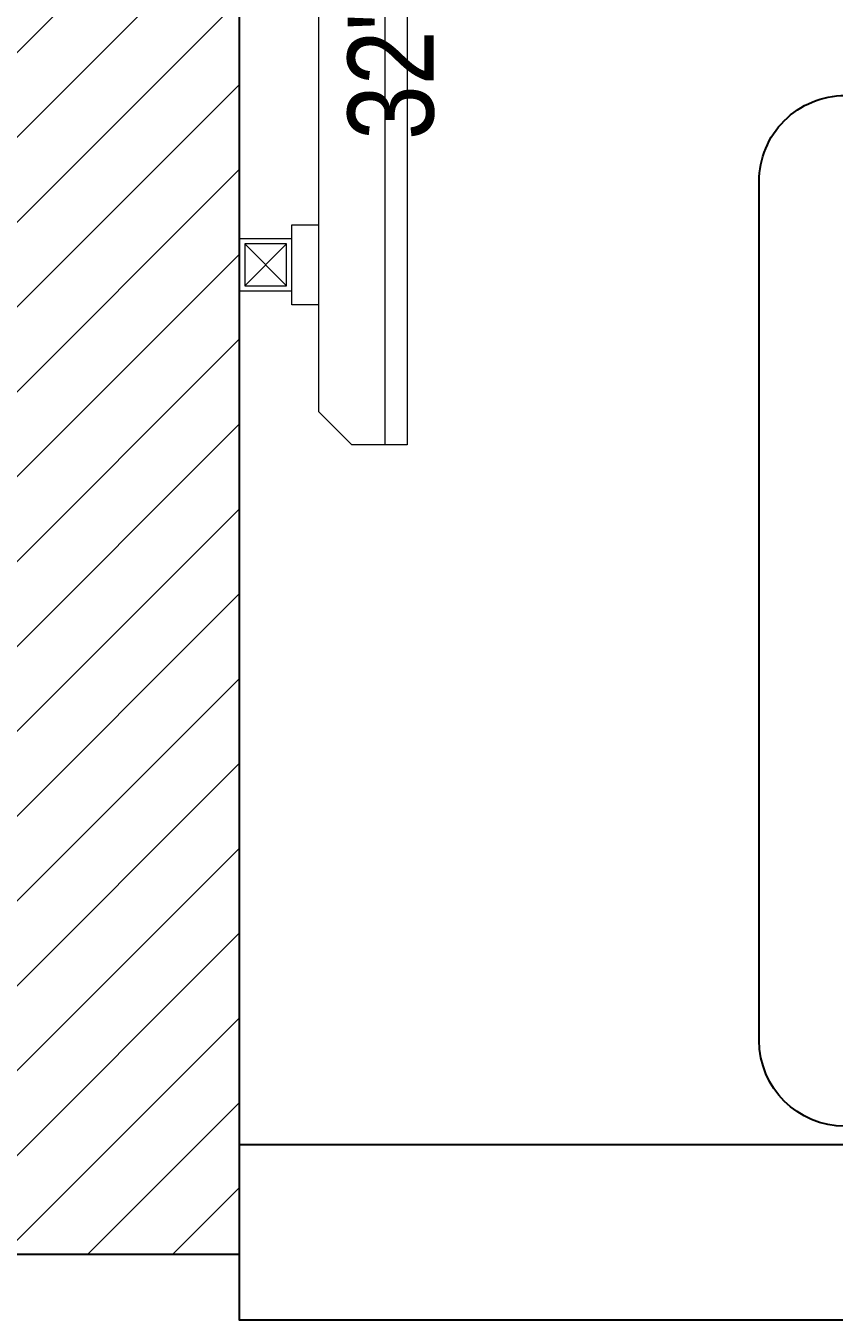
# Model space of a CAD drawing. Header units: millimetres. Extents: x 1837572 to 1844415, y 34323 to 47013.
# Drawn here: x 1839748 to 1840218, y 45181 to 45934 of the extents above; entities that cross this region are included whole.
import ezdxf

# ---------------------------------------------------------------- set-up
doc = ezdxf.new("R2010")
doc.units = ezdxf.units.MM
doc.header["$LTSCALE"] = 40
doc.layers.add('A-WALL', color=1, linetype='Continuous')
doc.layers.add('PDF_Geometry', color=7, linetype='Continuous')
for name, color, linetype, lineweight in [('LENS-DIM', 252, 'Continuous', 5), ('LENS-FURNITURE', 13, 'Continuous', 9), ('LENS-PARTITION', 21, 'Continuous', 25), ('LENS-TEXT', 31, 'Continuous', 5), ('LK-EQPMT', 3, 'Continuous', 18), ('LN-HATCH', 251, 'Continuous', 0)]:
    doc.layers.add(name, color=color, linetype=linetype, lineweight=lineweight)
doc.styles.get("Standard").update_dxf_attribs({"font": 'Gill Sans MT Condensed Regular.ttf', "height": 100})

# ---------------------------------------------------------------- blocks, each defined once
blk = doc.blocks.new('A$Cc8bc48d2')
at = {"layer": 'LN-HATCH'}
h = blk.add_hatch(dxfattribs=at)
h.set_pattern_fill('ANSI31', color=256, scale=11, angle=180)
h.set_pattern_definition([(225, (-4564410.937164587, -36481.00780574651), (24.69570433294018, -24.69570433294018), [])])
h.paths.add_polyline_path([(-1639.130762442015, 6232.287537357652), (-2689.130762442015, 6232.287537357652), (-2689.130762442015, 6082.287537357689), (-1639.130762442015, 6082.287537357689)])
h.paths.add_polyline_path([(-889.130762442015, 6082.287537357689), (-619.1307624420151, 6082.287537357689), (-619.1307624420151, 7646.259052967362), (-769.1307624420151, 7646.259052967362), (-769.1307624420151, 6232.287537357652), (-889.130762442015, 6232.287537357652)])
at = {"layer": 'A-WALL'}
blk.add_lwpolyline([(-889.130762442015, 6082.287537357689), (-619.1307624420151, 6082.287537357689), (-619.1307624420151, 7646.259052967362), (-769.1307624420151, 7646.259052967362), (-769.1307624420151, 6232.287537357652), (-889.130762442015, 6232.287537357652)], close=True, dxfattribs=at)
blk = doc.blocks.new('MOROTISED TABLE-TRIAL SET 950x600')
at = {"layer": 'PDF_Geometry', "lineweight": 25}
blk.add_lwpolyline([(415.5923622683621, 2.18279e-11), (550.0003704861738, 2.18279e-11, 0.4142524001247118), (599.9958994225599, 50.00260162355697), (599.9958994225599, 899.9973678589085, 0.4142518501714829), (550.0003704861738, 950.0000000000218), (50.00260613719, 950.0000000000218, 0.4142929195148918), (4.605390131e-07, 899.9973678589085), (4.605390131e-07, 50.00260162355697, 0.414163635492108), (50.00260613719, 2.18279e-11), (415.5923622683621, 2.18279e-11)], format="xyb", dxfattribs=at)
blk = doc.blocks.new('32INCH VC FOR CLINIC')
at = {"layer": 'LK-EQPMT'}
for p, q in [((116.8909715171903, 152.5672029328125), (92.58856882341206, 128.264800239267)), ((92.58856882341206, 152.5672029328125), (116.8909715171903, 128.264800239267)), ((627.7052824404091, 152.5672029328125), (652.0076851341872, 128.264800239267))]:
    blk.add_line(p, q, dxfattribs=at)
at = {"layer": 'LK-EQPMT', "ltscale": 12}
for p, q in [((81.46845865808427, 109.7127832833503), (81.46845865808427, 125.2269902919943)), ((81.46845865808427, 125.2269902919943), (128.0110796838999, 125.2269902919943)), ((128.0110796838999, 125.2269902919943), (128.0110796838999, 109.7127832833503)), ((616.9889203161001, 125.2269902919943), (616.9889203161001, 109.7127832833503)), ((616.9889203161001, 125.2269902919943), (663.5315413419156, 125.2269902919943)), ((663.5315413419156, 109.7127832833503), (663.5315413419156, 125.2269902919943)), ((0, 90.30115266077335), (19.41163062304258, 109.7127832833503)), ((725.5883693769574, 109.7127832833503), (19.41163062304258, 109.7127832833503)), ((745, 90.30115266077335), (725.5883693769574, 109.7127832833503)), ((0, 70.88952203796362), (0, 90.30115266077335)), ((745, 70.88952203796362), (745, 90.30115266077335))]:
    blk.add_line(p, q, dxfattribs=at)
at = {"layer": 'LK-EQPMT'}
for points in [[(89.55076848529278, 125.2269999025447), (119.9287718534469, 125.2269999025447), (119.9287718534469, 155.6050032694184), (89.55076848529278, 155.6050032694184)], [(92.58856882341206, 128.264800239267), (116.8909715171903, 128.264800239267), (116.8909715171903, 152.5672029328125), (92.58856882341206, 152.5672029328125)], [(655.0454854704439, 125.2269999025447), (624.6674821041523, 125.2269999025447), (624.6674821041523, 155.6050032694184), (655.0454854704439, 155.6050032694184)], [(652.0076851341872, 128.264800239267), (627.7052824404091, 128.264800239267), (627.7052824404091, 152.5672029328125), (652.0076851341872, 152.5672029328125)]]:
    blk.add_lwpolyline(points, close=True, dxfattribs=at)
at = {"layer": 'LK-EQPMT', "ltscale": 12}
blk.add_lwpolyline([(0, 58.0000000000291), (0, 70.88952203796362), (745, 70.88952203796362), (745, 58.0000000000291)], close=True, dxfattribs=at)
at = {"layer": 'LENS-TEXT', "color": 0, "ltscale": 2, "insert": (391.1996805854142, 25.6359011628374), "char_height": 50, "attachment_point": 5}
blk.add_mtext_dynamic_manual_height_columns('32" TV SCREEN -VC', width=466.4796511627907, gutter_width=12.5, heights=[0], dxfattribs=at)

msp = doc.modelspace()

# ---------------------------------------------------------------- linework, layer by layer
at = {"layer": 'LENS-PARTITION'}
msp.add_lwpolyline([(1839872.399562282, 45282.58438128457), (1841915.399562283, 45282.58438128457), (1841915.399562283, 45180.31929631457), (1839872.399562282, 45180.31929631457)], close=True, dxfattribs=at)

# ---------------------------------------------------------------- block references
at = {"rotation": 90}
msp.add_blockref('32INCH VC FOR CLINIC', (1840028.004565541, 45689.84726790564), dxfattribs=at)
at = {"layer": 'LENS-DIM'}
msp.add_blockref('A$Cc8bc48d2', (1840491.530324724, 39136.32532831721), dxfattribs=at)
at = {"layer": 'LENS-FURNITURE', "xscale": -1, "rotation": 270}
msp.add_blockref('MOROTISED TABLE-TRIAL SET 950x600', (1840174.804133941, 45293.11414131186), dxfattribs=at)

doc.saveas('drawing.dxf')
